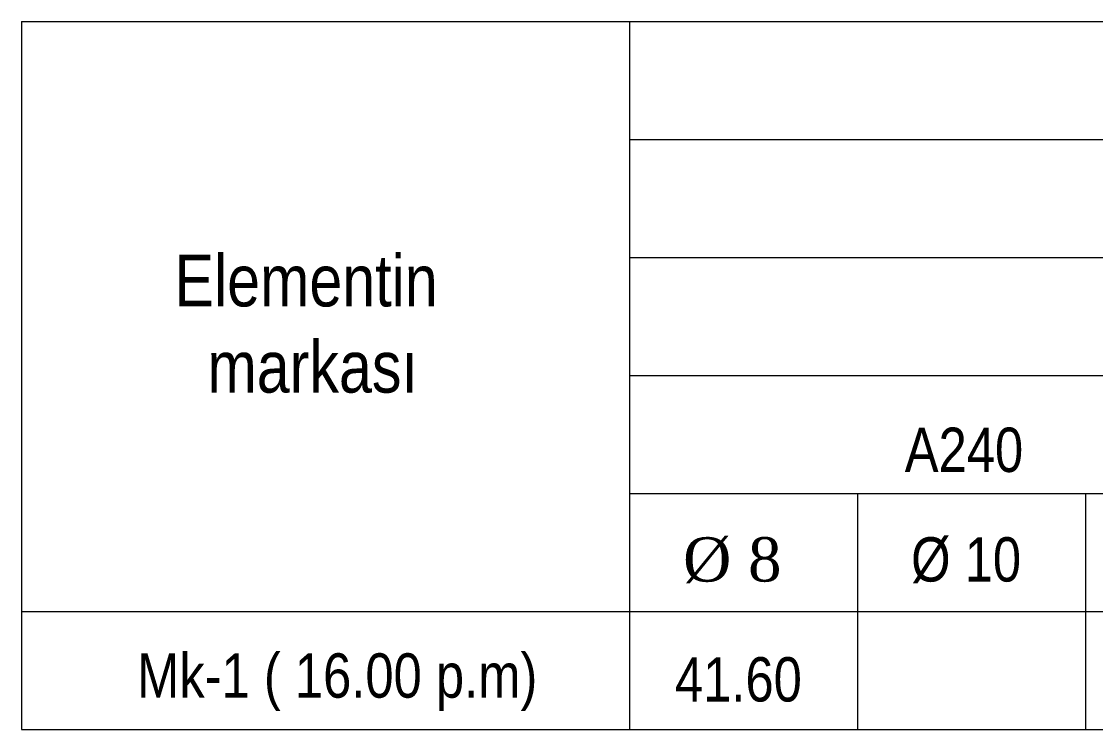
# Model space of a CAD drawing. Header units: millimetres. Extents: x 1321639 to 1366864, y -922319 to -736703.
# Drawn here: x 1348710 to 1355669, y -879894 to -875310 of the extents above; entities that cross this region are included whole.
import ezdxf

# ---------------------------------------------------------------- set-up
doc = ezdxf.new("R2010")
doc.units = ezdxf.units.MM
for name, color, linetype, lineweight in [('cedvel  0.09', 7, 'Continuous', 13), ('razmer   0.09', 140, 'Continuous', 9), ('ИЧ  РАЗМЕР  0.09', 143, 'Continuous', 9)]:
    doc.layers.add(name, color=color, linetype=linetype, lineweight=lineweight)
doc.styles.add('style6', font='ARIALN.TTF', dxfattribs={"height": 300})

msp = doc.modelspace()

# ---------------------------------------------------------------- linework, layer by layer
at = {"layer": 'cedvel  0.09', "lineweight": 20}
for p, q in [((1348710.055, -875310.018), (1348710.055, -879894.018)), ((1348710.055, -875310.018), (1366386.229, -875310.018)), ((1352649.851, -875310.018), (1352649.851, -879894.018)), ((1352649.851, -876074.018), (1366386.229, -876074.018)), ((1352649.851, -876838.018), (1364468.956, -876838.018)), ((1352649.851, -877602.018), (1364468.956, -877602.018)), ((1352649.851, -878366.018), (1364468.956, -878366.018)), ((1354127.239, -878366.018), (1354127.239, -879894.018)), ((1355604.627, -878366.018), (1355604.627, -879894.018)), ((1348710.055, -879130.018), (1366386.229, -879130.018)), ((1348710.055, -879894.018), (1366386.229, -879894.018))]:
    msp.add_line(p, q, dxfattribs=at)

# ---------------------------------------------------------------- texts
at = {"color": 0, "insert": (1349367.664, -879401.069), "char_height": 286.871484, "width": 6215.54882, "attachment_point": 1, "style": 'style6'}
msp.add_mtext('{\\fArial Narrow|b0|i0|c238|p34; }Мk-{\\fArial Narrow|b0|i0|c238|p34;1 }( 1{\\fArial Narrow|b0|i0|c238|p34;6}.{\\fArial Narrow|b0|i0|c238|p34;00 }p.m)', dxfattribs=at)
at = {"layer": 'razmer   0.09', "lineweight": 20, "attachment_point": 1, "style": 'style6'}
for s, insert, char_height in [('{\\fArial Narrow|b0|i0|c238|p34;\\C0;Elementin\\fArial Narrow|b0|i0|c204|p34;\\P\\fArial Narrow|b0|i0|c238|p34;  markası}', (1349701.949, -876820.142), 334.6834), ('{\\fArial Narrow|b0|i0|c238|p34;\\C0;41\\fArial Narrow|b0|i0|c204|p34;.\\fArial Narrow|b0|i0|c238|p34;60}', (1352943.755, -879425.883), 286.871484)]:
    msp.add_mtext(s, dxfattribs=dict(at, insert=insert, char_height=char_height))
at = {"layer": 'ИЧ  РАЗМЕР  0.09', "lineweight": 20, "attachment_point": 1, "style": 'style6'}
for s, insert, char_height in [('{\\C0;A240}', (1354432.721, -877939.566), 286.8715), ('{\\fTimes New Roman|b0|i0|c0|p18;\\C0;Ø \\fTimes New Roman|b0|i0|c238|p18;8}', (1352996.402, -878649.227), 286.87148), ('{\\C0;Ø \\fArial Narrow|b0|i0|c238|p34;10}', (1354473.79, -878649.227), 286.87148)]:
    msp.add_mtext(s, dxfattribs=dict(at, insert=insert, char_height=char_height))

doc.saveas('drawing.dxf')
